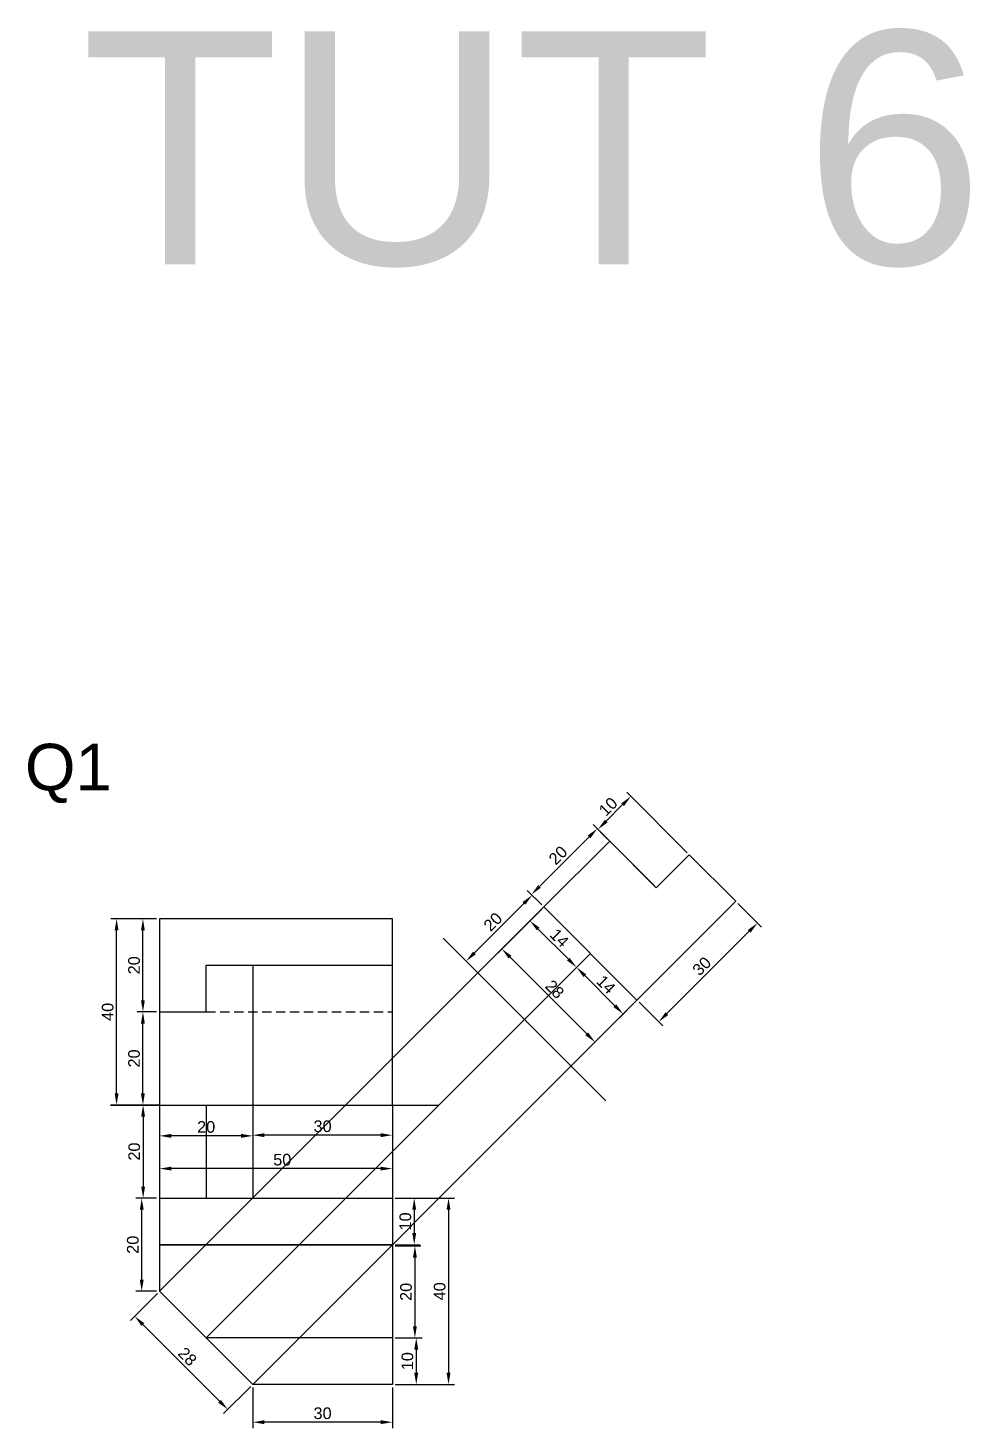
# Model space of a CAD drawing. Header units: millimetres. Extents: x 137 to 7220, y 7466 to 9893.
# Drawn here: x 2869.6 to 3071.9, y 9592.2 to 9892.8 of the extents above; entities that cross this region are included whole.
import ezdxf

# ---------------------------------------------------------------- set-up
doc = ezdxf.new("R2010")
doc.units = ezdxf.units.MM
doc.header["$PDMODE"] = 35
doc.header["$PDSIZE"] = 3
doc.linetypes.add('JIS_02_2.0', pattern=[3, 2, -1])
for name, color, linetype in [('Dimensions', 1, 'Continuous'), ('Hidden Line', 50, 'JIS_02_2.0'), ('Projection', 140, 'Continuous'), ('Text', 7, 'Continuous')]:
    doc.layers.add(name, color=color, linetype=linetype)
doc.layers.add('Object', color=7, linetype='Continuous', lineweight=30)
doc.styles.get("Standard").update_dxf_attribs({"font": 'arial.ttf'})
doc.dimstyles.new('ISO-25', dxfattribs={"dimtxt": 2.5, "dimasz": 2.5, "dimexe": 1.25, "dimexo": 0.625, "dimtad": 1, "dimdec": 0, "dimtxsty": 'Standard', "dimcen": 2.5, "dimadec": 0, "dimazin": 0, "dimtfac": 1, "dimtdec": 0, "dimtmove": 0, "dimatfit": 3, "dimfxl": 1, "dimarcsym": 0})

# ---------------------------------------------------------------- blocks, each defined once
blk = doc.blocks.new('*D817')
at = {"layer": 'Defpoints', "color": 0, "transparency": 16777216}
for p in [(2888.63, 9701.53), (2897.87, 9701.53), (2897.87, 9661.53)]:
    blk.add_point(p, dxfattribs=at)
at = {"layer": 'Dimensions', "color": 0, "lineweight": -2, "transparency": 16777216}
for p, q in [((2897.24, 9701.53), (2887.38, 9701.53)), ((2888.63, 9664.03), (2888.63, 9699.03)), ((2897.24, 9661.53), (2887.38, 9661.53))]:
    blk.add_line(p, q, dxfattribs=at)
at = {"layer": 'Dimensions', "color": 0, "transparency": 16777216}
for points in [[(2888.22, 9699.03), (2889.05, 9699.03), (2888.63, 9701.53)], [(2888.22, 9664.03), (2889.05, 9664.03), (2888.63, 9661.53)]]:
    blk.add_solid(points, dxfattribs=at)
at = {"layer": 'Dimensions', "color": 0, "transparency": 16777216, "insert": (2886.73, 9681.53), "char_height": 2.5, "attachment_point": 5, "rotation": 90}
blk.add_mtext('40', dxfattribs=at)
blk = doc.blocks.new('*D818')
at = {"layer": 'Defpoints', "color": 0, "transparency": 16777216}
for p in [(2894.29, 9681.53), (2897.87, 9681.53), (2897.87, 9661.53)]:
    blk.add_point(p, dxfattribs=at)
at = {"layer": 'Dimensions', "color": 0, "lineweight": -2, "transparency": 16777216}
for p, q in [((2897.24, 9681.53), (2893.04, 9681.53)), ((2894.29, 9664.03), (2894.29, 9679.03)), ((2897.24, 9661.53), (2893.04, 9661.53))]:
    blk.add_line(p, q, dxfattribs=at)
at = {"layer": 'Dimensions', "color": 0, "transparency": 16777216}
for points in [[(2893.87, 9679.03), (2894.7, 9679.03), (2894.29, 9681.53)], [(2893.87, 9664.03), (2894.7, 9664.03), (2894.29, 9661.53)]]:
    blk.add_solid(points, dxfattribs=at)
at = {"layer": 'Dimensions', "color": 0, "transparency": 16777216, "insert": (2892.39, 9671.53), "char_height": 2.5, "attachment_point": 5, "rotation": 90}
blk.add_mtext('20', dxfattribs=at)
blk = doc.blocks.new('*D801')
at = {"layer": 'Defpoints', "color": 0, "transparency": 16777216}
for p in [(2894.29, 9701.53), (2897.87, 9701.53), (2897.87, 9681.53)]:
    blk.add_point(p, dxfattribs=at)
at = {"layer": 'Dimensions', "color": 0, "lineweight": -2, "transparency": 16777216}
for p, q in [((2897.24, 9701.53), (2893.04, 9701.53)), ((2894.29, 9684.03), (2894.29, 9699.03)), ((2897.24, 9681.53), (2893.04, 9681.53))]:
    blk.add_line(p, q, dxfattribs=at)
at = {"layer": 'Dimensions', "color": 0, "transparency": 16777216}
for points in [[(2893.87, 9699.03), (2894.7, 9699.03), (2894.29, 9701.53)], [(2893.87, 9684.03), (2894.7, 9684.03), (2894.29, 9681.53)]]:
    blk.add_solid(points, dxfattribs=at)
at = {"layer": 'Dimensions', "color": 0, "transparency": 16777216, "insert": (2892.39, 9691.53), "char_height": 2.5, "attachment_point": 5, "rotation": 90}
blk.add_mtext('20', dxfattribs=at)
blk = doc.blocks.new('*D819')
at = {"layer": 'Defpoints', "color": 0, "transparency": 16777216}
for p in [(2897.87, 9661.53), (2947.87, 9661.53), (2897.87, 9647.88)]:
    blk.add_point(p, dxfattribs=at)
at = {"layer": 'Dimensions', "color": 0, "lineweight": -2, "transparency": 16777216}
for p, q in [((2897.87, 9660.91), (2897.87, 9646.63)), ((2947.87, 9660.91), (2947.87, 9646.63)), ((2945.37, 9647.88), (2900.37, 9647.88))]:
    blk.add_line(p, q, dxfattribs=at)
at = {"layer": 'Dimensions', "color": 0, "transparency": 16777216}
for points in [[(2900.37, 9648.29), (2900.37, 9647.46), (2897.87, 9647.88)], [(2945.37, 9648.29), (2945.37, 9647.46), (2947.87, 9647.88)]]:
    blk.add_solid(points, dxfattribs=at)
at = {"layer": 'Dimensions', "color": 0, "transparency": 16777216, "insert": (2924.21, 9649.78), "char_height": 2.5, "attachment_point": 5}
blk.add_mtext('50', dxfattribs=at)
blk = doc.blocks.new('*D820')
at = {"layer": 'Defpoints', "color": 0, "transparency": 16777216}
for p in [(2897.87, 9661.53), (2894.33, 9641.53), (2897.87, 9641.53)]:
    blk.add_point(p, dxfattribs=at)
at = {"layer": 'Dimensions', "color": 0, "lineweight": -2, "transparency": 16777216}
for p, q in [((2897.24, 9661.53), (2893.08, 9661.53)), ((2894.33, 9659.03), (2894.33, 9644.03)), ((2897.24, 9641.53), (2893.08, 9641.53))]:
    blk.add_line(p, q, dxfattribs=at)
at = {"layer": 'Dimensions', "color": 0, "transparency": 16777216}
for points in [[(2893.92, 9659.03), (2894.75, 9659.03), (2894.33, 9661.53)], [(2893.92, 9644.03), (2894.75, 9644.03), (2894.33, 9641.53)]]:
    blk.add_solid(points, dxfattribs=at)
at = {"layer": 'Dimensions', "color": 0, "transparency": 16777216, "insert": (2892.43, 9651.53), "char_height": 2.5, "attachment_point": 5, "rotation": 90}
blk.add_mtext('20', dxfattribs=at)
blk = doc.blocks.new('*D821')
at = {"layer": 'Defpoints', "color": 0, "transparency": 16777216}
for p in [(2977.87, 9706.57), (2980.39, 9704.05), (2966.24, 9689.91)]:
    blk.add_point(p, dxfattribs=at)
at = {"layer": 'Dimensions', "color": 0, "lineweight": -2, "transparency": 16777216}
for p, q in [((2979.94, 9704.49), (2976.98, 9707.46)), ((2965.49, 9694.2), (2976.1, 9704.8)), ((2965.8, 9690.35), (2962.84, 9693.31))]:
    blk.add_line(p, q, dxfattribs=at)
at = {"layer": 'Dimensions', "color": 0, "transparency": 16777216}
for points in [[(2975.8, 9705.1), (2976.39, 9704.51), (2977.87, 9706.57)], [(2965.2, 9694.49), (2965.79, 9693.9), (2963.72, 9692.43)]]:
    blk.add_solid(points, dxfattribs=at)
at = {"layer": 'Dimensions', "color": 0, "transparency": 16777216, "insert": (2969.45, 9700.85), "char_height": 2.5, "attachment_point": 5, "rotation": 45}
blk.add_mtext('20', dxfattribs=at)
blk = doc.blocks.new('*D822')
at = {"layer": 'Defpoints', "color": 0, "transparency": 16777216}
for p in [(2917.87, 9661.53), (2947.87, 9661.53), (2917.87, 9655.06)]:
    blk.add_point(p, dxfattribs=at)
at = {"layer": 'Dimensions', "color": 0, "lineweight": -2, "transparency": 16777216}
for p, q in [((2917.87, 9660.91), (2917.87, 9653.81)), ((2947.87, 9660.91), (2947.87, 9653.81)), ((2945.37, 9655.06), (2920.37, 9655.06))]:
    blk.add_line(p, q, dxfattribs=at)
at = {"layer": 'Dimensions', "color": 0, "transparency": 16777216}
for points in [[(2920.37, 9655.47), (2920.37, 9654.64), (2917.87, 9655.06)], [(2945.37, 9655.47), (2945.37, 9654.64), (2947.87, 9655.06)]]:
    blk.add_solid(points, dxfattribs=at)
at = {"layer": 'Dimensions', "color": 0, "transparency": 16777216, "insert": (2932.87, 9656.96), "char_height": 2.5, "attachment_point": 5}
blk.add_mtext('30', dxfattribs=at)
blk = doc.blocks.new('*D802')
at = {"layer": 'Defpoints', "color": 0, "transparency": 16777216}
for p in [(2897.87, 9661.53), (2917.87, 9661.53), (2897.87, 9654.91)]:
    blk.add_point(p, dxfattribs=at)
at = {"layer": 'Dimensions', "color": 0, "lineweight": -2, "transparency": 16777216}
for p, q in [((2897.87, 9660.91), (2897.87, 9653.66)), ((2917.87, 9660.91), (2917.87, 9653.66)), ((2915.37, 9654.91), (2900.37, 9654.91))]:
    blk.add_line(p, q, dxfattribs=at)
at = {"layer": 'Dimensions', "color": 0, "transparency": 16777216}
for points in [[(2900.37, 9655.33), (2900.37, 9654.49), (2897.87, 9654.91)], [(2915.37, 9655.33), (2915.37, 9654.49), (2917.87, 9654.91)]]:
    blk.add_solid(points, dxfattribs=at)
at = {"layer": 'Dimensions', "color": 0, "transparency": 16777216, "insert": (2907.87, 9656.81), "char_height": 2.5, "attachment_point": 5}
blk.add_mtext('20', dxfattribs=at)
blk = doc.blocks.new('*D823')
at = {"layer": 'Defpoints', "color": 0, "transparency": 16777216}
for p in [(2947.87, 9641.53), (2947.87, 9601.53), (2959.92, 9601.53)]:
    blk.add_point(p, dxfattribs=at)
at = {"layer": 'Dimensions', "color": 0, "lineweight": -2, "transparency": 16777216}
for p, q in [((2948.49, 9641.53), (2961.17, 9641.53)), ((2959.92, 9639.03), (2959.92, 9604.03)), ((2948.49, 9601.53), (2961.17, 9601.53))]:
    blk.add_line(p, q, dxfattribs=at)
at = {"layer": 'Dimensions', "color": 0, "transparency": 16777216}
for points in [[(2959.5, 9639.03), (2960.34, 9639.03), (2959.92, 9641.53)], [(2959.5, 9604.03), (2960.34, 9604.03), (2959.92, 9601.53)]]:
    blk.add_solid(points, dxfattribs=at)
at = {"layer": 'Dimensions', "color": 0, "transparency": 16777216, "insert": (2958.02, 9621.53), "char_height": 2.5, "attachment_point": 5, "rotation": 90}
blk.add_mtext('40', dxfattribs=at)
blk = doc.blocks.new('*D824')
at = {"layer": 'Defpoints', "color": 0, "transparency": 16777216}
for p in [(2947.87, 9641.53), (2947.87, 9631.53), (2952.55, 9631.53)]:
    blk.add_point(p, dxfattribs=at)
at = {"layer": 'Dimensions', "color": 0, "lineweight": -2, "transparency": 16777216}
for p, q in [((2948.49, 9641.53), (2953.8, 9641.53)), ((2952.55, 9639.03), (2952.55, 9634.03)), ((2948.49, 9631.53), (2953.8, 9631.53))]:
    blk.add_line(p, q, dxfattribs=at)
at = {"layer": 'Dimensions', "color": 0, "transparency": 16777216}
for points in [[(2952.13, 9639.03), (2952.97, 9639.03), (2952.55, 9641.53)], [(2952.13, 9634.03), (2952.97, 9634.03), (2952.55, 9631.53)]]:
    blk.add_solid(points, dxfattribs=at)
at = {"layer": 'Dimensions', "color": 0, "transparency": 16777216, "insert": (2950.65, 9636.53), "char_height": 2.5, "attachment_point": 5, "rotation": 90}
blk.add_mtext('10', dxfattribs=at)
blk = doc.blocks.new('*D825')
at = {"layer": 'Defpoints', "color": 0, "transparency": 16777216}
for p in [(2947.87, 9631.29), (2947.87, 9611.53), (2952.7, 9611.53)]:
    blk.add_point(p, dxfattribs=at)
at = {"layer": 'Dimensions', "color": 0, "lineweight": -2, "transparency": 16777216}
for p, q in [((2948.49, 9631.29), (2953.95, 9631.29)), ((2952.7, 9628.79), (2952.7, 9614.03)), ((2948.49, 9611.53), (2953.95, 9611.53))]:
    blk.add_line(p, q, dxfattribs=at)
at = {"layer": 'Dimensions', "color": 0, "transparency": 16777216}
for points in [[(2952.28, 9628.79), (2953.11, 9628.79), (2952.7, 9631.29)], [(2952.28, 9614.03), (2953.11, 9614.03), (2952.7, 9611.53)]]:
    blk.add_solid(points, dxfattribs=at)
at = {"layer": 'Dimensions', "color": 0, "transparency": 16777216, "insert": (2950.79, 9621.41), "char_height": 2.5, "attachment_point": 5, "rotation": 90}
blk.add_mtext('20', dxfattribs=at)
blk = doc.blocks.new('*D803')
at = {"layer": 'Defpoints', "color": 0, "transparency": 16777216}
for p in [(2947.87, 9611.53), (2947.87, 9601.53), (2952.99, 9601.53)]:
    blk.add_point(p, dxfattribs=at)
at = {"layer": 'Dimensions', "color": 0, "lineweight": -2, "transparency": 16777216}
for p, q in [((2948.49, 9611.53), (2954.24, 9611.53)), ((2952.99, 9609.03), (2952.99, 9604.03)), ((2948.49, 9601.53), (2954.24, 9601.53))]:
    blk.add_line(p, q, dxfattribs=at)
at = {"layer": 'Dimensions', "color": 0, "transparency": 16777216}
for points in [[(2952.57, 9609.03), (2953.41, 9609.03), (2952.99, 9611.53)], [(2952.57, 9604.03), (2953.41, 9604.03), (2952.99, 9601.53)]]:
    blk.add_solid(points, dxfattribs=at)
at = {"layer": 'Dimensions', "color": 0, "transparency": 16777216, "insert": (2951.09, 9606.53), "char_height": 2.5, "attachment_point": 5, "rotation": 90}
blk.add_mtext('10', dxfattribs=at)
blk = doc.blocks.new('*D826')
at = {"layer": 'Defpoints', "color": 0, "transparency": 16777216}
for p in [(2917.87, 9601.53), (2947.87, 9601.53), (2917.87, 9593.43)]:
    blk.add_point(p, dxfattribs=at)
at = {"layer": 'Dimensions', "color": 0, "lineweight": -2, "transparency": 16777216}
for p, q in [((2917.87, 9600.91), (2917.87, 9592.18)), ((2947.87, 9600.91), (2947.87, 9592.18)), ((2945.37, 9593.43), (2920.37, 9593.43))]:
    blk.add_line(p, q, dxfattribs=at)
at = {"layer": 'Dimensions', "color": 0, "transparency": 16777216}
for points in [[(2920.37, 9593.85), (2920.37, 9593.02), (2917.87, 9593.43)], [(2945.37, 9593.85), (2945.37, 9593.02), (2947.87, 9593.43)]]:
    blk.add_solid(points, dxfattribs=at)
at = {"layer": 'Dimensions', "color": 0, "transparency": 16777216, "insert": (2932.87, 9595.34), "char_height": 2.5, "attachment_point": 5}
blk.add_mtext('30', dxfattribs=at)
blk = doc.blocks.new('*D827')
at = {"layer": 'Defpoints', "color": 0, "transparency": 16777216}
for p in [(2897.87, 9621.53), (2892.51, 9616.17), (2917.87, 9601.53)]:
    blk.add_point(p, dxfattribs=at)
at = {"layer": 'Dimensions', "color": 0, "lineweight": -2, "transparency": 16777216}
for p, q in [((2897.43, 9621.09), (2891.62, 9615.29)), ((2910.74, 9597.94), (2894.27, 9614.4)), ((2917.43, 9601.09), (2911.62, 9595.29))]:
    blk.add_line(p, q, dxfattribs=at)
at = {"layer": 'Dimensions', "color": 0, "transparency": 16777216}
for points in [[(2894.57, 9614.7), (2893.98, 9614.11), (2892.51, 9616.17)], [(2911.03, 9598.23), (2910.44, 9597.64), (2912.51, 9596.17)]]:
    blk.add_solid(points, dxfattribs=at)
at = {"layer": 'Dimensions', "color": 0, "transparency": 16777216, "insert": (2903.85, 9607.52), "char_height": 2.5, "attachment_point": 5, "rotation": 315}
blk.add_mtext('28', dxfattribs=at)
blk = doc.blocks.new('*D828')
at = {"layer": 'Defpoints', "color": 0, "transparency": 16777216}
for p in [(2894.03, 9641.53), (2897.87, 9641.53), (2897.87, 9621.53)]:
    blk.add_point(p, dxfattribs=at)
at = {"layer": 'Dimensions', "color": 0, "lineweight": -2, "transparency": 16777216}
for p, q in [((2897.24, 9641.53), (2892.78, 9641.53)), ((2894.03, 9624.03), (2894.03, 9639.03)), ((2897.24, 9621.53), (2892.78, 9621.53))]:
    blk.add_line(p, q, dxfattribs=at)
at = {"layer": 'Dimensions', "color": 0, "transparency": 16777216}
for points in [[(2893.62, 9639.03), (2894.45, 9639.03), (2894.03, 9641.53)], [(2893.62, 9624.03), (2894.45, 9624.03), (2894.03, 9621.53)]]:
    blk.add_solid(points, dxfattribs=at)
at = {"layer": 'Dimensions', "color": 0, "transparency": 16777216, "insert": (2892.13, 9631.53), "char_height": 2.5, "attachment_point": 5, "rotation": 90}
blk.add_mtext('20', dxfattribs=at)
blk = doc.blocks.new('*D829')
at = {"layer": 'Defpoints', "color": 0, "transparency": 16777216}
for p in [(2980.39, 9704.05), (2971.37, 9695.04), (3000.39, 9684.05)]:
    blk.add_point(p, dxfattribs=at)
at = {"layer": 'Dimensions', "color": 0, "lineweight": -2, "transparency": 16777216}
for p, q in [((2979.94, 9703.61), (2970.49, 9694.16)), ((2989.61, 9676.81), (2973.14, 9693.27)), ((2999.94, 9683.61), (2990.49, 9674.16))]:
    blk.add_line(p, q, dxfattribs=at)
at = {"layer": 'Dimensions', "color": 0, "transparency": 16777216}
for points in [[(2973.44, 9693.57), (2972.85, 9692.98), (2971.37, 9695.04)], [(2989.9, 9677.1), (2989.31, 9676.51), (2991.37, 9675.04)]]:
    blk.add_solid(points, dxfattribs=at)
at = {"layer": 'Dimensions', "color": 0, "transparency": 16777216, "insert": (2982.72, 9686.38), "char_height": 2.5, "attachment_point": 5, "rotation": 315}
blk.add_mtext('28', dxfattribs=at)
blk = doc.blocks.new('*D830')
at = {"layer": 'Defpoints', "color": 0, "transparency": 16777216}
for p in [(3021.6, 9705.26), (3026.27, 9700.6), (3000.39, 9684.05)]:
    blk.add_point(p, dxfattribs=at)
at = {"layer": 'Dimensions', "color": 0, "lineweight": -2, "transparency": 16777216}
for p, q in [((3022.04, 9704.82), (3027.15, 9699.72)), ((3006.82, 9681.15), (3024.5, 9698.83)), ((3000.83, 9683.61), (3005.94, 9678.5))]:
    blk.add_line(p, q, dxfattribs=at)
at = {"layer": 'Dimensions', "color": 0, "transparency": 16777216}
for points in [[(3024.2, 9699.13), (3024.79, 9698.54), (3026.27, 9700.6)], [(3006.52, 9681.45), (3007.11, 9680.86), (3005.05, 9679.39)]]:
    blk.add_solid(points, dxfattribs=at)
at = {"layer": 'Dimensions', "color": 0, "transparency": 16777216, "insert": (3014.31, 9691.34), "char_height": 2.5, "attachment_point": 5, "rotation": 45}
blk.add_mtext('30', dxfattribs=at)
blk = doc.blocks.new('*D804')
at = {"layer": 'Defpoints', "color": 0, "transparency": 16777216}
for p in [(2991.86, 9720.86), (2994.53, 9718.19), (2980.39, 9704.05)]:
    blk.add_point(p, dxfattribs=at)
at = {"layer": 'Dimensions', "color": 0, "lineweight": -2, "transparency": 16777216}
for p, q in [((2994.09, 9718.64), (2990.98, 9721.75)), ((2979.49, 9708.49), (2990.09, 9719.1)), ((2979.94, 9704.49), (2976.83, 9707.6))]:
    blk.add_line(p, q, dxfattribs=at)
at = {"layer": 'Dimensions', "color": 0, "transparency": 16777216}
for points in [[(2989.8, 9719.39), (2990.39, 9718.8), (2991.86, 9720.86)], [(2979.19, 9708.78), (2979.78, 9708.19), (2977.72, 9706.72)]]:
    blk.add_solid(points, dxfattribs=at)
at = {"layer": 'Dimensions', "color": 0, "transparency": 16777216, "insert": (2983.44, 9715.14), "char_height": 2.5, "attachment_point": 5, "rotation": 45}
blk.add_mtext('20', dxfattribs=at)
blk = doc.blocks.new('*D831')
at = {"layer": 'Defpoints', "color": 0, "transparency": 16777216}
for p in [(2992.01, 9720.71), (3011.6, 9715.26), (3004.53, 9708.19)]:
    blk.add_point(p, dxfattribs=at)
at = {"layer": 'Dimensions', "color": 0, "lineweight": -2, "transparency": 16777216}
for p, q in [((3011.16, 9715.71), (2998.2, 9728.67)), ((2997.31, 9726.02), (2993.78, 9722.48)), ((3004.09, 9708.64), (2991.12, 9721.6))]:
    blk.add_line(p, q, dxfattribs=at)
at = {"layer": 'Dimensions', "color": 0, "transparency": 16777216}
for points in [[(2997.02, 9726.31), (2997.61, 9725.72), (2999.08, 9727.79)], [(2993.48, 9722.78), (2994.07, 9722.19), (2992.01, 9720.71)]]:
    blk.add_solid(points, dxfattribs=at)
at = {"layer": 'Dimensions', "color": 0, "transparency": 16777216, "insert": (2994.2, 9725.59), "char_height": 2.5, "attachment_point": 5, "rotation": 45}
blk.add_mtext('10', dxfattribs=at)
blk = doc.blocks.new('*D832')
at = {"layer": 'Defpoints', "color": 0, "transparency": 16777216}
for p in [(2980.39, 9704.05), (2977.41, 9701.08), (2990.39, 9694.05)]:
    blk.add_point(p, dxfattribs=at)
at = {"layer": 'Dimensions', "color": 0, "lineweight": -2, "transparency": 16777216}
for p, q in [((2979.94, 9703.61), (2976.53, 9700.19)), ((2985.65, 9692.85), (2979.18, 9699.31)), ((2989.94, 9693.61), (2986.53, 9690.19))]:
    blk.add_line(p, q, dxfattribs=at)
at = {"layer": 'Dimensions', "color": 0, "transparency": 16777216}
for points in [[(2979.48, 9699.6), (2978.89, 9699.02), (2977.41, 9701.08)], [(2985.94, 9693.14), (2985.35, 9692.55), (2987.41, 9691.08)]]:
    blk.add_solid(points, dxfattribs=at)
at = {"layer": 'Dimensions', "color": 0, "transparency": 16777216, "insert": (2983.74, 9697.41), "char_height": 2.5, "attachment_point": 5, "rotation": 315}
blk.add_mtext('14', dxfattribs=at)
blk = doc.blocks.new('*D833')
at = {"layer": 'Defpoints', "color": 0, "transparency": 16777216}
for p in [(2990.39, 9694.05), (2987.41, 9691.08), (3000.39, 9684.05)]:
    blk.add_point(p, dxfattribs=at)
at = {"layer": 'Dimensions', "color": 0, "lineweight": -2, "transparency": 16777216}
for p, q in [((2989.94, 9693.61), (2986.53, 9690.19)), ((2995.65, 9682.85), (2989.18, 9689.31)), ((2999.94, 9683.61), (2996.53, 9680.19))]:
    blk.add_line(p, q, dxfattribs=at)
at = {"layer": 'Dimensions', "color": 0, "transparency": 16777216}
for points in [[(2989.48, 9689.6), (2988.89, 9689.02), (2987.41, 9691.08)], [(2995.94, 9683.14), (2995.35, 9682.55), (2997.41, 9681.08)]]:
    blk.add_solid(points, dxfattribs=at)
at = {"layer": 'Dimensions', "color": 0, "transparency": 16777216, "insert": (2993.74, 9687.41), "char_height": 2.5, "attachment_point": 5, "rotation": 315}
blk.add_mtext('14', dxfattribs=at)

msp = doc.modelspace()

# ---------------------------------------------------------------- linework, layer by layer
at = {"layer": 'Hidden Line'}
msp.add_line((2907.869, 9681.533), (2947.869, 9681.533), dxfattribs=at)
at = {"layer": 'Object'}
for p, q in [((2980.387, 9704.052), (2994.529, 9718.194)), ((2994.529, 9718.194), (3004.529, 9708.194)), ((3004.529, 9708.194), (3011.6, 9715.265)), ((3011.6, 9715.265), (3021.6, 9705.265)), ((3000.387, 9684.052), (2980.387, 9704.052)), ((3021.6, 9705.265), (3000.387, 9684.052)), ((2947.869, 9701.533), (2897.869, 9701.533)), ((2897.869, 9701.533), (2897.869, 9681.533)), ((2947.869, 9691.533), (2947.869, 9701.533)), ((2907.869, 9681.533), (2907.869, 9691.533)), ((2907.869, 9691.533), (2937.869, 9691.533)), ((2907.869, 9691.533), (2917.869, 9691.533)), ((2917.869, 9691.533), (2917.869, 9661.533)), ((2937.869, 9691.533), (2947.869, 9691.533)), ((2947.869, 9661.533), (2947.869, 9691.533)), ((2897.869, 9681.533), (2907.869, 9681.533)), ((2897.869, 9681.533), (2897.869, 9661.533)), ((2897.869, 9661.533), (2887.299, 9661.533)), ((2887.299, 9661.533), (2957.852, 9661.533)), ((2897.869, 9661.533), (2947.869, 9661.533)), ((2897.869, 9641.533), (2947.869, 9641.533)), ((2897.869, 9641.533), (2897.869, 9631.533)), ((2947.869, 9641.533), (2947.869, 9631.533)), ((2947.869, 9631.533), (2897.869, 9631.533)), ((2897.869, 9631.533), (2947.869, 9631.533)), ((2897.869, 9631.533), (2897.869, 9621.533)), ((2947.869, 9631.533), (2947.869, 9611.533)), ((2897.869, 9621.533), (2917.869, 9601.533)), ((2947.869, 9611.533), (2907.869, 9611.533)), ((2947.869, 9611.533), (2947.869, 9601.533)), ((2947.869, 9601.533), (2917.869, 9601.533))]:
    msp.add_line(p, q, dxfattribs=at)
at = {"layer": 'Projection'}
for p, q in [((3004.529, 9708.194), (3011.6, 9715.265)), ((2966.245, 9689.909), (2980.387, 9704.052)), ((3000.387, 9684.052), (3021.6, 9705.265)), ((2958.77, 9697.384), (2993.719, 9662.435)), ((2976.245, 9679.909), (2990.387, 9694.052)), ((2976.245, 9679.909), (2990.387, 9694.052)), ((2897.869, 9621.533), (2966.245, 9689.909)), ((2986.245, 9669.909), (3000.387, 9684.052)), ((2907.869, 9611.533), (2976.245, 9679.909)), ((2917.869, 9601.533), (2986.245, 9669.909)), ((2897.869, 9661.533), (2897.869, 9621.533)), ((2897.869, 9661.533), (2897.869, 9641.533)), ((2907.869, 9661.533), (2907.869, 9641.533)), ((2917.869, 9661.533), (2917.869, 9641.533)), ((2947.869, 9661.533), (2947.869, 9601.533))]:
    msp.add_line(p, q, dxfattribs=at)

# ---------------------------------------------------------------- texts
at = {"layer": 'Object'}
msp.add_text('TUT 6', height=50, dxfattribs=at).set_placement((2880.964, 9842.028))
at = {"layer": 'Text'}
msp.add_text('Q1', height=10, dxfattribs=at).set_placement((2868.948, 9729.091))

# ---------------------------------------------------------------- dimensions: what is measured, and where the dimension line sits
at = {"layer": 'Dimensions'}
for p1, p2, distance, picture, middle in [((3011.6, 9715.265), (3004.529, 9708.194), -17.707, '*D831', (2994.199, 9725.595)), ((2980.387, 9704.052), (2994.529, 9718.194), 3.775, '*D804', (2983.444, 9715.137)), ((2966.245, 9689.909), (2980.387, 9704.052), 3.564, '*D821', (2969.451, 9700.845)), ((2990.387, 9694.052), (2980.387, 9704.052), 4.205, '*D832', (2983.743, 9697.407)), ((3000.387, 9684.052), (3021.6, 9705.265), -6.597, '*D830', (3014.313, 9691.338)), ((3000.387, 9684.052), (2990.387, 9694.052), 4.205, '*D833', (2993.743, 9687.407)), ((2917.869, 9601.533), (2897.869, 9621.533), 7.583, '*D827', (2903.851, 9607.516))]:
    dim = msp.add_aligned_dim(p1=p1, p2=p2, distance=distance, dimstyle='ISO-25', dxfattribs=at)
    dim.commit()
    dim.dimension.update_dxf_attribs({"geometry": picture, "text_midpoint": middle})
dim = msp.add_linear_dim(base=(2971.375, 9695.039), p1=(3000.387, 9684.052), p2=(2980.387, 9704.052), angle=135, dimstyle='ISO-25', dxfattribs=at)
dim.commit()
dim.dimension.update_dxf_attribs({"geometry": '*D829', "text_midpoint": (2981.375, 9685.039), "dimtype": 161})
for base, p1, p2, picture, middle in [((2888.635, 9701.533), (2897.869, 9661.533), (2897.869, 9701.533), '*D817', (2886.733, 9681.533)), ((2894.287, 9701.533), (2897.869, 9681.533), (2897.869, 9701.533), '*D801', (2892.386, 9691.533)), ((2894.287, 9681.533), (2897.869, 9661.533), (2897.869, 9681.533), '*D818', (2892.386, 9671.533)), ((2894.334, 9641.533), (2897.869, 9661.533), (2897.869, 9641.533), '*D820', (2892.433, 9651.533)), ((2894.034, 9641.533), (2897.869, 9621.533), (2897.869, 9641.533), '*D828', (2892.133, 9631.533)), ((2959.919, 9601.533), (2947.869, 9641.533), (2947.869, 9601.533), '*D823', (2958.017, 9621.533)), ((2952.549, 9631.533), (2947.869, 9641.533), (2947.869, 9631.533), '*D824', (2950.647, 9636.533)), ((2952.696, 9611.533), (2947.869, 9631.29), (2947.869, 9611.533), '*D825', (2950.795, 9621.411)), ((2952.991, 9601.533), (2947.869, 9611.533), (2947.869, 9601.533), '*D803', (2951.09, 9606.533))]:
    dim = msp.add_linear_dim(base=base, p1=p1, p2=p2, angle=90, dimstyle='ISO-25', dxfattribs=at)
    dim.commit()
    dim.dimension.update_dxf_attribs({"geometry": picture, "text_midpoint": middle})
dim = msp.add_linear_dim(base=(2897.869, 9647.878), p1=(2947.869, 9661.533), p2=(2897.869, 9661.533), dimstyle='ISO-25', dxfattribs=at)
dim.commit()
dim.dimension.update_dxf_attribs({"geometry": '*D819', "text_midpoint": (2924.214, 9647.878), "dimtype": 160})
for base, p1, p2, picture, middle in [((2897.869, 9654.908), (2917.869, 9661.533), (2897.869, 9661.533), '*D802', (2907.869, 9656.81)), ((2917.869, 9655.056), (2947.869, 9661.533), (2917.869, 9661.533), '*D822', (2932.869, 9656.958)), ((2917.869, 9593.434), (2947.869, 9601.533), (2917.869, 9601.533), '*D826', (2932.869, 9595.336))]:
    dim = msp.add_linear_dim(base=base, p1=p1, p2=p2, dimstyle='ISO-25', dxfattribs=at)
    dim.commit()
    dim.dimension.update_dxf_attribs({"geometry": picture, "text_midpoint": middle})

doc.saveas('drawing.dxf')
